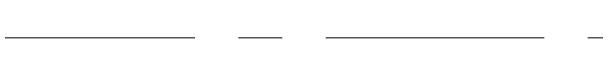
# Model space of a CAD drawing. Header units: millimetres. Extents: x -343543 to 400519, y -115663 to 104219.
# Drawn here: x -231115 to -229415, y -35300 to -35300 of the extents above; entities that cross this region are included whole.
import ezdxf
from ezdxf.xclip import XClip

# ---------------------------------------------------------------- set-up
doc = ezdxf.new("R2010")
doc.units = ezdxf.units.MM
doc.header["$XCLIPFRAME"] = 0
doc.linetypes.add('XREF MAT BANG TUONG XAY$0$CENTER', pattern=[50.8, 31.75, -6.35, 6.35, -6.35])
doc.layers.get('0').update_dxf_attribs({"color": 231, "lineweight": 0})
doc.layers.add('A-SYMBOLS', color=10, linetype='Continuous', lineweight=13)
doc.layers.add('XREF MAT BANG TUONG XAY$0$A-GRID', color=8, linetype='XREF MAT BANG TUONG XAY$0$CENTER', lineweight=15)

# ---------------------------------------------------------------- blocks, each defined once
blk = doc.blocks.new('XREF MAT BANG TUONG XAY$0$xref_IKIGAI_Cot')
at = {"layer": 'XREF MAT BANG TUONG XAY$0$A-GRID', "color": 8, "ltscale": 20}
blk.add_lwpolyline([(-2907.5, -35300), (42750, -35300)], dxfattribs=at)
blk = doc.blocks.new('01.Xref _MB T1')
at = {"color": 8}
ref = blk.add_blockref('XREF MAT BANG TUONG XAY$0$xref_IKIGAI_Cot', (-0.00927, -0.00001), dxfattribs=at)
XClip(ref).set_block_clipping_path([(-5181.1494167775, -58156.1251844964), (44638.3275875031, -24933.2650512661)])

msp = doc.modelspace()

# ---------------------------------------------------------------- block references
at = {"layer": 'A-SYMBOLS'}
msp.add_blockref('01.Xref _MB T1', (-262854, 0), dxfattribs=at)

doc.saveas('drawing.dxf')
